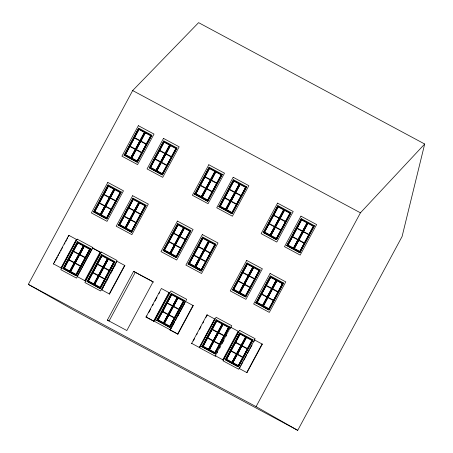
<?xml version="1.0" encoding="UTF-8"?>
<svg xmlns="http://www.w3.org/2000/svg" width="453" height="453" viewBox="0 0 453 453"><rect width="100%" height="100%" fill="white"/><g stroke="black" fill="none" stroke-linecap="round" stroke-linejoin="round"><path stroke-width="0.68" d="M424.688 144.02L402.083 236.534L297.723 430.35L73.969 310.254L28.312 284.371L132.672 90.555L198.601 22.65L424.688 144.02L360.429 212.819L256.07 406.635L297.723 430.35M53.414 263.833L68.777 235.311L76.653 239.546L61.297 268.074L53.414 263.833L53.681 263.986M54.349 262.746L55.011 261.506M55.679 260.26L57.35 257.162M58.018 255.922L58.686 254.682M59.354 253.442L60.023 252.202M60.691 250.962L61.359 249.722M62.027 248.482L62.695 247.242M64.366 244.139L65.028 242.899M65.696 241.659L66.365 240.418M67.033 239.178L67.701 237.938M68.369 236.698L69.037 235.458L68.777 235.311M63.086 268.589L77.588 241.659L90.719 248.708L76.217 275.639L63.171 268.635L77.588 241.659M93.641 211.845L108.142 184.915L121.274 191.97L106.772 218.895L93.72 211.891L108.142 184.915M124.196 155.102L138.692 128.171L151.823 135.226L137.327 162.151L124.275 155.147L138.692 128.171M63.85 268.306L77.769 242.451L83.709 245.639L69.79 271.494M94.405 211.562L108.324 185.707L114.264 188.895L100.34 214.75M124.954 154.818L138.873 128.969L144.813 132.157L130.894 158.006M64.303 268.085L68.686 259.948L74.184 262.899L69.802 271.036L64.383 268.131L68.686 259.948M68.879 259.586L73.261 251.449L78.76 254.405L74.377 262.542L69.122 259.728M77.837 242.95L73.454 251.092L77.837 242.95L83.335 245.905L78.952 254.042L83.024 246.489M94.858 211.341L99.241 203.204L104.739 206.155L100.356 214.297L95.102 211.477M99.434 202.842L103.816 194.705L109.315 197.661L104.932 205.798L99.513 202.893L103.816 194.705M104.009 194.348L108.392 186.211L113.89 189.161L109.507 197.298L104.088 194.394L108.392 186.211M125.413 154.598L129.79 146.461L135.288 149.416L130.906 157.553L125.492 154.643L129.79 146.461M129.988 146.104L134.365 137.961L139.864 140.917L135.481 149.054L130.068 146.149L134.365 137.961M138.941 129.467L134.564 137.604L138.941 129.467L144.439 132.418L140.373 139.977M68.958 259.631L73.261 251.449M94.937 211.387L99.241 203.204M70.181 271.704L84.099 245.849L90.039 249.037L76.121 274.892M100.736 214.96L114.654 189.111L120.589 192.299L106.67 218.148M131.285 158.216L145.203 132.367L151.143 135.555L137.225 161.404M70.634 271.483L75.017 263.346L80.515 266.296L76.132 274.439L70.713 271.528L75.017 263.346M75.209 262.983L79.592 254.846L85.09 257.802L80.708 265.939L75.289 263.029L79.592 254.846M80.028 254.626L84.167 246.353L89.666 249.303L85.594 256.862M101.189 214.739L105.572 206.602L111.064 209.552L106.682 217.695L101.268 214.784L105.572 206.602M105.764 206.245L110.147 198.103L115.64 201.058L111.257 209.195L105.843 206.291L110.147 198.103M110.339 197.746L114.722 189.609L120.215 192.559L115.832 200.696L110.419 197.791L114.722 189.609M131.738 157.995L136.121 149.858L141.619 152.814L137.236 160.951L131.823 158.04L136.121 149.858M136.313 149.501L140.696 141.359L146.194 144.314L141.812 152.451L136.398 149.547L140.696 141.359M140.889 141.002L145.271 132.865L150.77 135.815L146.387 143.958L141.132 141.138M79.864 254.535L84.167 246.353M140.974 141.047L145.271 132.865M76.138 275.594L90.719 248.708M106.693 218.85L121.274 191.97M137.248 162.106L151.823 135.226M77.135 276.523L92.491 247.995L100.606 252.366L85.249 280.894L77.135 276.523L77.633 276.806M100.107 252.083L84.751 280.611L85.249 280.894M87.191 281.472L101.687 254.541L114.819 261.591L100.323 288.521L87.27 281.517L101.687 254.541M87.95 281.188L101.868 255.333L107.808 258.521L93.89 284.376M92.786 272.831L88.409 280.968L92.786 272.831L98.284 275.781L93.901 283.918L97.973 276.364M92.984 272.468L97.361 264.331L102.859 267.287L98.477 275.424L93.063 272.513L97.361 264.331M97.559 263.974L101.936 255.832L107.435 258.788L103.052 266.925L97.797 264.11M97.638 264.02L101.936 255.832M118.488 225.124L132.989 198.199L146.121 205.249L131.619 232.179L118.567 225.169L132.989 198.199M149.343 167.825L163.839 140.9L176.97 147.95L162.474 174.875L149.422 167.87L163.839 140.9M119.252 224.841L133.171 198.992L139.105 202.18L125.187 228.029M150.102 167.542L164.02 141.693L169.96 144.881L156.042 170.73M119.705 224.626L124.088 216.483L129.581 219.439L125.204 227.576L119.949 224.762M124.281 216.126L128.663 207.989L134.156 210.939L129.779 219.082L124.36 216.172L128.663 207.989M128.856 207.627L133.239 199.49L138.731 202.446L134.354 210.583L128.935 207.672L133.239 199.49M150.555 167.327L154.937 159.184L160.436 162.14L156.053 170.277L150.639 167.372L154.937 159.184M155.13 158.827L159.513 150.69L165.011 153.641L160.628 161.778L155.215 158.873L159.513 150.69M159.705 150.328L164.088 142.191L169.586 145.147L165.203 153.284L159.79 150.373L164.088 142.191M119.785 224.671L124.088 216.483M94.281 284.586L108.199 258.731L114.139 261.919L100.221 287.774M99.116 276.228L94.734 284.365L99.116 276.228L104.615 279.178L100.543 286.738M99.309 275.866L103.692 267.729L109.19 270.684L104.807 278.822L99.552 276.007M103.884 267.372L108.267 259.235L113.765 262.185L109.383 270.322L103.969 267.417L108.267 259.235M99.394 275.911L103.692 267.729M125.577 228.238L139.501 202.389L145.436 205.577L131.517 231.426M156.432 170.94L170.351 145.09L176.291 148.278L162.372 174.128M130.419 219.881L126.036 228.023L130.419 219.881L135.911 222.836L131.529 230.973L135.6 223.42M130.611 219.524L134.994 211.387L140.487 214.337L136.104 222.48L130.849 219.66M135.187 211.024L139.569 202.887L145.062 205.843L140.679 213.98L135.266 211.075L139.569 202.887M156.885 170.724L161.268 162.582L166.766 165.538L162.384 173.675L156.97 170.77L161.268 162.582M161.461 162.225L165.843 154.088L171.342 157.038L166.959 165.181L161.545 162.27L165.843 154.088M166.036 153.726L170.419 145.589L175.917 148.544L171.534 156.681L166.121 153.771L170.419 145.589M130.691 219.569L134.994 211.387M100.243 288.476L114.819 261.591M131.54 232.129L146.121 205.249M162.389 174.83L176.97 147.95M101.625 289.807L116.987 261.279L124.864 265.52L109.507 294.042L101.625 289.807L101.885 289.954L103.556 286.857M104.224 285.617L104.892 284.376M105.56 283.136L106.228 281.896M106.897 280.656L107.565 279.416M108.233 278.17L108.901 276.93M110.572 273.833L111.234 272.593M111.902 271.353L112.571 270.113M113.239 268.872L113.907 267.632M114.575 266.392L115.243 265.152M107.372 320.09L133.612 271.364L153.074 281.811L126.834 330.537L107.372 320.09L109.06 321.047L135.3 272.315L133.612 271.364M163.273 250.509L177.774 223.578L190.906 230.634L176.404 257.559L163.357 250.554L177.774 223.578M164.037 250.226L177.955 224.377L183.895 227.565L169.977 253.414M164.49 250.005L168.873 241.868L174.371 244.824L169.988 252.961L164.733 250.141M169.065 241.511L173.448 233.369L178.946 236.324L174.564 244.461L169.065 241.511L173.527 233.414M173.641 233.012L178.023 224.875L183.522 227.825L179.139 235.968L173.884 233.148M164.569 250.05L168.873 241.868M173.72 233.057L178.023 224.875M194.665 194.184L209.167 167.253L222.298 174.309L207.797 201.234L194.745 194.229L209.167 167.253M195.43 193.901L209.348 168.046L215.288 171.234L201.364 197.089M195.883 193.68L200.266 185.543L205.764 188.493L201.381 196.636L196.126 193.816M200.458 185.181L204.841 177.044L210.339 180L205.956 188.137L200.537 185.232L204.841 177.044M205.033 176.687L209.416 168.55L214.915 171.5L210.532 179.637L205.113 176.732L209.416 168.55M195.962 193.725L200.266 185.543M170.368 253.623L184.286 227.774L190.226 230.962L176.302 256.811M175.203 245.266L170.821 253.403L175.203 245.266L180.702 248.221L176.319 256.358L180.385 248.799M179.779 236.766L175.396 244.909L179.779 236.766L185.277 239.722L181.206 247.281M179.971 236.409L184.354 228.272L189.852 231.223L185.47 239.365L180.215 236.545M180.051 236.455L184.354 228.272M201.761 197.298L215.679 171.449L221.613 174.631L207.695 200.486M202.214 197.078L206.596 188.941L212.089 191.891L207.712 200.033L202.293 197.123L206.596 188.941M206.789 188.584L211.172 180.441L216.664 183.397L212.287 191.534L206.868 188.629L211.172 180.441M211.364 180.084L215.747 171.947L221.24 174.898L216.862 183.035L211.443 180.13L215.747 171.947M176.325 257.514L190.906 230.634M207.717 201.189L222.298 174.309M146.03 317.015L161.387 288.487L169.269 292.729L153.907 321.251L146.03 317.015L153.907 321.251M146.291 317.162L146.959 315.922M148.629 312.819L150.634 309.099M152.633 305.379L153.301 304.139M154.971 301.041L156.976 297.321M158.98 293.601L159.649 292.361M153.646 321.103L169.003 292.576L169.269 292.729M156.868 320.333L171.37 293.408L184.501 300.458L170 327.389L156.948 320.379L171.37 293.408M157.633 320.05L171.551 294.201L177.491 297.389L163.567 323.238M158.086 319.835L162.468 311.692L167.967 314.648L163.584 322.785L158.165 319.88L162.468 311.692M162.904 311.471L167.044 303.199L172.542 306.149L168.159 314.291L172.225 306.732M167.236 302.836L171.619 294.699L177.117 297.655L172.735 305.792L167.316 302.887L171.619 294.699M188.165 263.991L202.667 237.061L215.798 244.116L201.296 271.041L188.25 264.037L202.667 237.061M219.02 206.693L233.522 179.762L246.653 186.817L232.151 213.742L219.099 206.738L233.522 179.762M162.74 311.381L167.044 303.199M188.929 263.708L202.848 237.859L208.788 241.047L194.869 266.896M219.784 206.409L233.703 180.56L239.637 183.748L225.719 209.597M189.382 263.487L193.765 255.35L199.184 258.261L194.881 266.443L189.382 263.487L194.801 266.398M193.958 254.994L198.34 246.857L203.839 249.807L199.456 257.944L194.201 255.13M198.533 246.494L202.916 238.357L208.414 241.307L204.031 249.45L198.612 246.54L202.916 238.357M220.237 206.189L224.62 198.052L230.113 201.007L225.736 209.144L220.317 206.234L224.62 198.052M224.813 197.695L229.195 189.552L234.688 192.508L230.311 200.645L224.892 197.74L229.195 189.552M229.388 189.195L233.771 181.058L239.263 184.009L234.886 192.151L229.631 189.331M189.462 263.533L193.765 255.35M194.037 255.039L198.34 246.857M229.467 189.241L233.771 181.058M163.963 323.448L177.882 297.598L183.816 300.786L169.898 326.636M195.192 265.86L198.952 258.884M164.416 323.232L168.799 315.095L174.292 318.046L169.909 326.183L164.496 323.278L168.799 315.095M173.374 306.596L168.992 314.733L173.374 306.596L178.867 309.546L174.801 317.106M173.567 306.239L177.95 298.097L183.442 301.052L179.065 309.189L173.81 306.375M173.646 306.285L177.95 298.097M195.26 267.106L209.178 241.256L215.118 244.444L201.2 270.294M226.109 209.807L240.033 183.958L245.968 187.146L232.049 212.995M195.956 267.027L200.096 258.748L205.594 261.704L201.211 269.841L205.277 262.281M204.671 250.254L200.288 258.391L204.671 250.254L210.169 253.204L205.787 261.341L209.852 253.788M205.107 250.028L209.246 241.755L214.745 244.711L210.673 252.264M230.945 201.449L226.568 209.586L230.945 201.449L236.443 204.405L232.378 211.959M231.143 201.092L235.526 192.955L241.019 195.906L236.636 204.043L231.381 201.228M235.719 192.593L240.101 184.456L245.594 187.406L241.211 195.549L235.798 192.638L240.101 184.456M204.943 249.937L209.246 241.755M231.223 201.138L235.526 192.955M169.92 327.343L184.501 300.458M201.217 270.996L215.798 244.116M232.072 213.697L246.653 186.817M170.022 329.892L185.379 301.37L193.261 305.605L177.899 334.133L170.022 329.892L177.899 334.133M174.62 321.738L170.26 329.835L154.598 321.432L171.03 290.911L186.693 299.32L177.972 315.515M175.288 320.492L177.299 316.755M171.285 328.182L171.953 326.941M172.621 325.701L173.289 324.461M173.958 323.221L174.626 321.981M175.294 320.741L175.962 319.501M177.627 316.398L178.295 315.158M178.963 313.918L179.631 312.678M180.3 311.438L180.968 310.197M181.636 308.957L182.304 307.717M182.972 306.477L184.643 303.38M177.638 333.986L192.995 305.458L193.261 305.605M191.653 343.368L207.015 314.841L214.892 319.076L199.535 347.604L191.653 343.368L191.919 343.516M193.255 341.035L194.586 338.555M196.591 334.835L197.259 333.595M199.597 329.252L200.934 326.772M202.938 323.051L203.607 321.811M205.939 317.468L207.276 314.988L207.015 314.841M201.93 346.704L216.426 319.778L229.558 326.828L215.062 353.759L202.01 346.755L216.426 319.778M232.548 289.846L247.044 262.916L260.175 269.971L245.679 296.896L232.627 289.892L247.044 262.916M263.397 232.548L277.899 205.617L291.03 212.672L276.528 239.597L263.476 232.593L277.899 205.617M202.689 346.426L216.613 320.571L222.548 323.759L208.629 349.608M233.306 289.563L247.225 263.714L253.165 266.902L239.246 292.751M264.161 232.264L278.08 206.415L284.02 209.603L270.096 235.452M203.148 346.205L207.525 338.068L213.023 341.018L208.64 349.155L203.227 346.251L207.525 338.068M207.723 337.706L212.1 329.569L217.599 332.525L213.216 340.662L207.802 337.751L212.1 329.569M212.298 329.212L216.676 321.069L222.174 324.025L217.791 332.162L212.378 329.257L216.676 321.069M238.142 281.205L233.759 289.342L238.142 281.205L243.64 284.161L239.569 291.715M238.335 280.849L242.717 272.706L248.216 275.662L243.833 283.799L238.578 280.985M242.91 272.349L247.293 264.212L252.791 267.162L248.408 275.305L242.995 272.395L247.293 264.212M268.997 223.907L264.614 232.044L268.997 223.907L274.495 226.862L270.113 234.999L274.178 227.44M269.19 223.55L273.572 215.407L279.071 218.363L274.688 226.5L269.269 223.595L273.572 215.407M273.765 215.05L278.148 206.913L283.646 209.864L279.263 218.001L274.008 215.186M238.42 280.894L242.717 272.706M273.844 215.096L278.148 206.913M209.02 349.824L222.938 323.969L228.878 327.157L214.96 353.012M239.637 292.961L253.555 267.111L259.495 270.299L245.577 296.149M270.492 235.662L284.41 209.813L290.345 213.001L276.426 238.85M209.473 349.603L213.856 341.466L219.354 344.416L214.971 352.553L209.558 349.648L213.856 341.466M214.048 341.103L218.431 332.966L223.929 335.922L219.546 344.059L214.133 341.149L218.431 332.966M218.623 332.61L223.006 324.467L228.505 327.423L224.122 335.56L218.708 332.655L223.006 324.467M240.09 292.74L244.473 284.603L249.971 287.559L245.588 295.696L240.333 292.881M249.048 276.109L244.665 284.246L249.048 276.109L254.546 279.059L250.164 287.196L254.235 279.643M249.241 275.747L253.623 267.61L259.122 270.56L254.739 278.703L249.484 275.883M275.328 227.304L270.945 235.441L275.328 227.304L280.82 230.26L276.755 237.814M275.52 226.947L279.903 218.805L285.396 221.76L281.019 229.898L275.764 227.083M280.096 218.448L284.478 210.311L289.971 213.261L285.594 221.404L280.175 218.493L284.478 210.311M240.175 292.785L244.473 284.603M249.326 275.792L253.623 267.61M275.6 226.993L279.903 218.805M214.982 353.714L229.558 326.828M245.594 296.851L260.175 269.971M276.449 239.552L291.03 212.672M215.175 355.679L230.537 327.151L238.629 331.511L223.272 360.039L215.175 355.679L215.656 355.945M215.99 354.959L215.317 356.205L199.66 347.802L216.092 317.281L231.749 325.69L230.073 328.804M216.993 353.097L217.666 351.851M219.677 348.114L220.351 346.868M222.027 343.753L224.037 340.016M226.053 336.279L226.721 335.033M225.322 359.744L239.818 332.813L252.95 339.869L238.454 366.794L225.401 359.79L239.818 332.813M255.934 302.881L270.435 275.956L283.567 283.006L269.065 309.937L256.019 302.927L270.435 275.956M286.789 245.583L301.29 218.657L314.422 225.707L299.92 252.638L286.868 245.628L301.29 218.657M226.081 359.461L239.999 333.612L245.939 336.8L232.021 362.649M256.698 302.598L270.617 276.749L276.557 279.937L262.638 305.786M287.553 245.299L301.471 219.45L307.406 222.638L293.487 248.487M226.534 359.24L230.917 351.103L236.415 354.059L232.032 362.196L226.777 359.382M235.492 342.604L231.109 350.747L235.492 342.604L240.99 345.56L236.608 353.697L240.679 346.143M235.685 342.247L240.067 334.11L245.566 337.06L241.183 345.203L235.928 342.383M257.151 302.383L261.534 294.246L267.032 297.196L262.649 305.333L257.236 302.428L261.534 294.246M261.726 293.884L266.109 285.747L271.607 288.697L267.225 296.84L261.811 293.929L266.109 285.747M266.302 285.39L270.684 277.247L276.183 280.203L271.8 288.34L266.387 285.435L270.684 277.247M288.006 245.084L292.389 236.942L297.881 239.897L293.504 248.034L288.085 245.13L292.389 236.942M292.581 236.585L296.964 228.448L302.457 231.398L298.08 239.541L292.825 236.721M297.157 228.086L301.539 219.948L307.032 222.904L302.655 231.041L297.236 228.131L301.539 219.948M226.619 359.286L230.917 351.103M235.77 342.292L240.067 334.11M292.661 236.63L296.964 228.448M276.104 280.158L271.8 288.34M232.412 362.859L246.33 337.009L252.27 340.197L238.352 366.047M263.029 305.996L276.947 280.147L282.887 283.335L268.969 309.184M293.878 248.697L307.802 222.848L313.736 226.036L299.818 251.885M237.247 354.501L232.865 362.638L237.247 354.501L242.746 357.457L238.363 365.594L242.434 358.034M237.683 354.28L241.823 346.007L247.321 348.957L243.25 356.517M242.015 345.645L246.398 337.508L251.896 340.458L247.514 348.6L242.1 345.69L246.398 337.508M263.482 305.781L267.865 297.644L273.363 300.594L268.98 308.731L263.561 305.826L267.865 297.644M268.057 297.281L272.44 289.144L277.938 292.1L273.555 300.237L268.136 297.327L272.44 289.144M272.632 288.788L277.015 280.645L282.513 283.601L278.131 291.738L272.712 288.833L277.015 280.645M294.337 248.482L298.72 240.339L304.212 243.295L299.829 251.432L294.416 248.527L298.72 240.339M298.912 239.982L303.295 231.845L308.787 234.796L304.405 242.938L298.991 240.028L303.295 231.845M303.487 231.483L307.87 223.346L313.363 226.302L308.98 234.439L303.567 231.534L307.87 223.346M237.525 354.189L241.823 346.007M282.429 283.555L278.131 291.738M238.369 366.749L252.95 339.869M268.986 309.892L283.567 283.006M299.841 252.587L314.422 225.707M239.694 367.961L240.362 366.72M241.03 365.48L243.035 361.754M243.697 360.514L246.704 354.937M247.372 353.697L249.376 349.976M250.045 348.736L252.049 345.016M253.714 341.913L254.716 340.056L254.456 339.903L262.338 344.144L246.976 372.666L239.099 368.431L239.36 368.578M132.672 90.555L360.429 212.819M134.564 137.604L140.056 140.56L144.439 132.418M226.568 209.586L232.061 212.542L236.443 204.405M264.614 232.044L270.113 234.999M270.945 235.441L276.443 238.397L280.82 230.26M270.764 277.293L276.183 280.203M277.094 280.69L282.513 283.601M204.864 249.892L210.362 252.848L214.745 244.711M175.396 244.909L180.894 247.859L185.277 239.722M200.288 258.391L205.707 261.296M244.665 284.246L250.164 287.196M126.036 228.023L131.529 230.973M170.821 253.403L176.319 256.358M195.713 266.885L201.132 269.795M201.211 269.841L195.792 266.936L200.096 258.748M233.759 289.342L239.258 292.298L243.64 284.161M100.606 252.366L92.491 247.995M135.3 272.315L153.544 282.111M73.454 251.092L78.952 254.042M79.785 254.49L85.283 257.44L89.666 249.303M162.661 311.336L168.159 314.291M168.992 314.733L174.484 317.689L178.867 309.546M231.109 350.747L236.608 353.697M237.44 354.144L242.938 357.094L247.321 348.957M88.409 280.968L93.901 283.918M94.734 284.365L100.232 287.321L104.615 279.178M232.865 362.638L238.363 365.594M28.312 284.371L256.07 406.635M245.594 187.406L241.211 195.549M239.263 184.009L234.886 192.151M313.363 226.302L308.98 234.439M175.917 148.544L171.534 156.681M289.971 213.261L285.594 221.404M307.032 222.904L302.655 231.041M169.586 145.147L165.203 153.284M283.646 209.864L279.263 218.001M221.24 174.898L216.862 183.035M214.915 171.5L210.532 179.637M150.77 135.815L146.387 143.958M241.019 195.906L236.636 204.043M234.688 192.508L230.311 200.645M308.787 234.796L304.405 242.938M171.342 157.038L166.959 165.181M302.457 231.398L298.08 239.541M285.396 221.76L281.019 229.898M165.011 153.641L160.628 161.778M279.071 218.363L274.688 226.5M216.664 183.397L212.287 191.534M210.339 180L205.956 188.137M146.194 144.314L141.812 152.451M139.864 140.917L135.481 149.054M230.113 201.007L225.736 209.144M304.212 243.295L299.829 251.432M166.766 165.538L162.384 173.675M297.881 239.897L293.504 248.034M160.436 162.14L156.053 170.277M212.089 191.891L207.712 200.033M205.764 188.493L201.381 196.636M141.619 152.814L137.236 160.951M135.288 149.416L130.906 157.553M208.414 241.307L204.031 249.45M145.062 205.843L140.679 213.98M189.852 231.223L185.47 239.365M259.122 270.56L254.739 278.703M138.731 202.446L134.354 210.583M183.522 227.825L179.139 235.968M252.791 267.162L248.408 275.305M120.215 192.559L115.832 200.696M113.89 189.161L109.507 197.298M203.839 249.807L199.456 257.944M277.938 292.1L273.555 300.237M140.487 214.337L136.104 222.48M271.607 288.697L267.225 296.84M134.156 210.939L129.779 219.082M178.946 236.324L174.564 244.461M248.216 275.662L243.833 283.799M115.64 201.058L111.257 209.195M109.315 197.661L104.932 205.798M273.363 300.594L268.98 308.731M249.971 287.559L245.588 295.696M267.032 297.196L262.649 305.333M129.581 219.439L125.204 227.576M174.371 244.824L169.988 252.961M111.064 209.552L106.682 217.695M104.739 206.155L100.356 214.297M124.864 265.52L124.603 265.373L109.241 293.895L109.507 294.042M262.338 344.144L262.072 343.991L246.715 372.519L246.976 372.666M76.653 239.546L76.393 239.399L61.03 267.921L61.297 268.074M238.629 331.511L238.153 331.239L222.791 359.767L223.272 360.039M230.537 327.151L231.013 327.423M183.442 301.052L179.065 309.189M177.117 297.655L172.735 305.792M214.892 319.076L214.631 318.929L199.275 347.457L199.535 347.604M113.765 262.185L109.383 270.322M251.896 340.458L247.514 348.6M107.435 258.788L103.052 266.925M228.505 327.423L224.122 335.56M245.566 337.06L241.183 345.203M222.174 324.025L217.791 332.162M109.19 270.684L104.807 278.822M102.859 267.287L98.477 275.424M223.929 335.922L219.546 344.059M217.599 332.525L213.216 340.662M85.09 257.802L80.708 265.939M78.76 254.405L74.377 262.542M174.292 318.046L169.909 326.183M167.967 314.648L163.584 322.785M219.354 344.416L214.971 352.553M236.415 354.059L232.032 362.196M213.023 341.018L208.64 349.155M80.515 266.296L76.132 274.439M74.184 262.899L69.802 271.036M77.248 239.161L60.815 269.682L76.478 278.091L92.91 247.57L77.248 239.161M107.803 182.417L91.37 212.938L107.033 221.347L123.465 190.826L107.803 182.417M138.358 125.679L121.925 156.194L137.582 164.603L154.014 134.082L138.358 125.679M62.927 268.493L75.883 275.679L76.512 275.101L63.46 268.091L62.927 268.493M93.482 211.755L106.432 218.935L107.061 218.357L94.014 211.353L93.482 211.755M124.031 155.011L136.987 162.197L137.616 161.613L124.564 154.609L124.031 155.011M101.353 252.044L84.921 282.564L100.577 290.973L117.01 260.452L101.353 252.044M132.65 195.702L116.217 226.223L131.88 234.626L148.312 204.11L132.65 195.702M163.499 138.403L147.066 168.918L162.729 177.327L179.161 146.812L163.499 138.403M87.027 281.375L99.983 288.561L100.611 287.983L87.559 280.973L87.027 281.375M118.329 225.033L131.279 232.219L131.908 231.636L118.856 224.631L118.329 225.033M149.179 167.735L162.134 174.92L162.763 174.337L149.711 167.333L149.179 167.735M177.434 221.087L161.002 251.602L176.664 260.011L193.097 229.49L177.434 221.087M208.827 164.756L192.395 195.277L208.057 203.686L224.49 173.165L208.827 164.756M163.114 250.418L176.07 257.604L176.698 257.021L163.646 250.016L163.114 250.418M194.507 194.088L207.457 201.274L208.086 200.696L195.039 193.691L194.507 194.088M202.327 234.569L185.894 265.084L201.557 273.493L217.989 242.972L202.327 234.569M233.182 177.27L216.749 207.785L232.412 216.194L248.844 185.673L233.182 177.27M156.71 320.243L169.66 327.428L170.288 326.851L157.242 319.841L156.71 320.243M188.006 263.901L200.962 271.087L201.591 270.503L188.539 263.499L188.006 263.901M218.856 206.602L231.811 213.788L232.44 213.204L219.388 206.2L218.856 206.602M246.704 260.424L230.271 290.939L245.934 299.348L262.366 268.827L246.704 260.424M277.559 203.125L261.126 233.64L276.789 242.049L293.221 211.528L277.559 203.125M201.766 346.613L214.722 353.799L215.351 353.221L202.298 346.211L201.766 346.613M232.383 289.756L245.339 296.942L245.968 296.358L232.916 289.354L232.383 289.756M263.238 232.457L276.188 239.643L276.817 239.059L263.771 232.055L263.238 232.457M239.478 330.322L223.046 360.837L238.708 369.246L255.141 338.725L239.478 330.322M270.096 273.459L253.663 303.98L269.325 312.383L285.758 281.868L270.096 273.459M300.951 216.16L284.518 246.681L300.18 255.084L316.613 224.569L300.951 216.16M225.158 359.654L238.114 366.839L238.742 366.256L225.69 359.252L225.158 359.654M255.775 302.791L268.731 309.977L269.359 309.399L256.307 302.389L255.775 302.791M286.624 245.492L299.58 252.678L300.209 252.095L287.157 245.09L286.624 245.492"/></g></svg>
